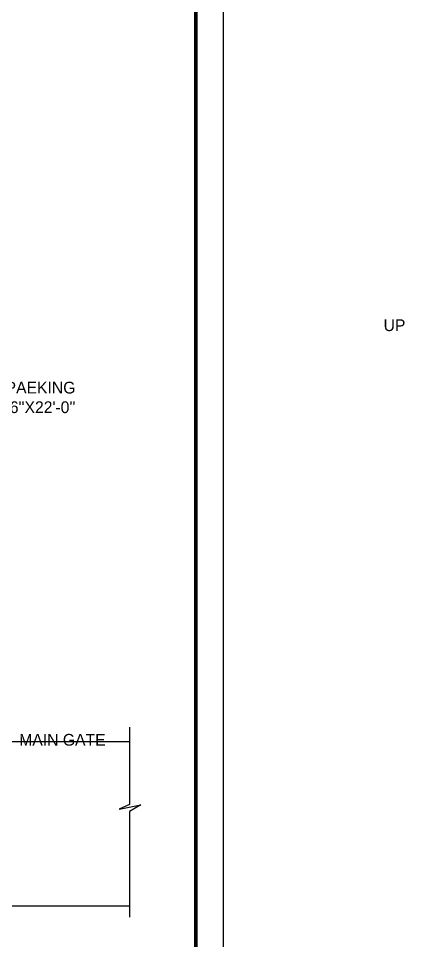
# Model space of a CAD drawing. Header units: millimetres. Extents: x -6808 to 215771, y -89660 to -16303.
# Drawn here: x 107947.1 to 108144.5, y -50129 to -49657.9 of the extents above; entities that cross this region are included whole.
import ezdxf

# ---------------------------------------------------------------- set-up
doc = ezdxf.new("R2010")
doc.units = ezdxf.units.MM
doc.layers.get('0').update_dxf_attribs({"color": 8})
doc.layers.add('FORMAT', color=7, linetype='Continuous')
doc.layers.add('text', color=7, linetype='Continuous', lineweight=25)
doc.styles.add('SAJ', font='eurr____.ttf')

msp = doc.modelspace()

# ---------------------------------------------------------------- linework, layer by layer
msp.add_lwpolyline([(108003.835, -50019.898), (108003.835, -50059.456), (107998.661, -50061.852), (108009.697, -50059.666), (108003.866, -50063.122), (108003.866, -50117.039)])
at = {"lineweight": 30}
for points in [[(108003.835, -50027.415), (107928.213, -50027.415)], [(108003.866, -50111.415), (107564.053, -50111.415)]]:
    msp.add_lwpolyline(points, dxfattribs=at)
at = {"layer": 'FORMAT', "color": 0}
msp.add_lwpolyline([(107378.399, -49333.38), (107378.399, -50289.861), (108051.977, -50289.861), (108051.977, -49333.38)], close=True, dxfattribs=at)
msp.add_lwpolyline([(107378.399, -49333.38), (107378.399, -50289.861), (108051.977, -50289.861), (108051.977, -49333.38)], close=True, dxfattribs=at)
at = {"layer": 'FORMAT', "color": 0, "const_width": 1.975}
msp.add_lwpolyline([(107392.576, -49347.557), (107392.576, -50275.684), (108037.8, -50275.684), (108037.8, -49347.557)], close=True, dxfattribs=at)
msp.add_lwpolyline([(107392.576, -49347.557), (107392.576, -50275.684), (108037.8, -50275.684), (108037.8, -49347.557)], close=True, dxfattribs=at)

# ---------------------------------------------------------------- texts
at = {"layer": 'text', "ltscale": 2, "char_height": 6, "width": 244.74508, "attachment_point": 3, "style": 'SAJ'}
for s, insert in [('\\A1;{\\fCentury Gothic|b0|i0|c0|p34;UP}', (108144.929, -49811.608)), ("\\A1;{\\fCentury Gothic|b0|i0|c0|p34;PAEKING\\P8  '-6''X22'-0''}", (107976.218, -49843.491)), ('\\A1;{\\fCentury Gothic|b0|i0|c0|p34;MAIN GATE}', (107991.647, -50023.413))]:
    msp.add_mtext(s, dxfattribs=dict(at, insert=insert))

doc.saveas('drawing.dxf')
